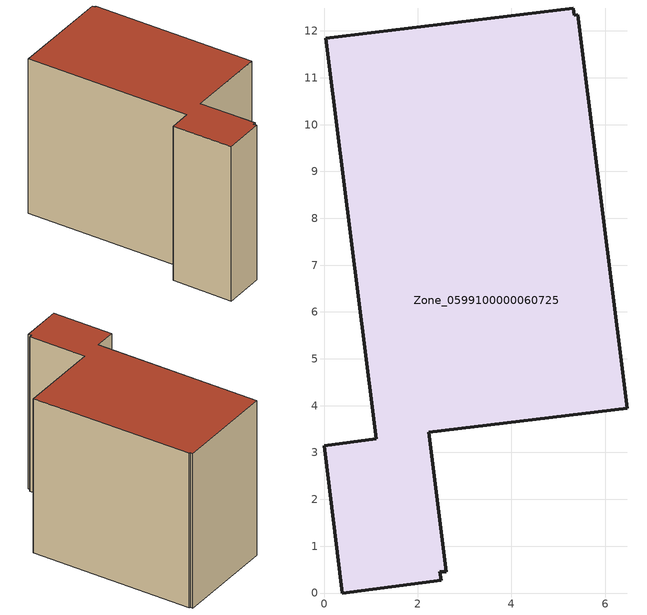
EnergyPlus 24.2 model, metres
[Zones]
Zone_0599100000060725
 floor ground (C_G): 5.42,12.35 6.48,3.94 2.24,3.43 2.61,0.46 2.48,0.45 2.5,0.27 0.39,0 0,3.14 1.12,3.29 0.04,11.85 5.32,12.49 5.34,12.34 z0
 wall outside (C_F): 1.12,3.29 0,3.14 0.39,0 2.5,0.27 2.48,0.45 2.61,0.46 2.24,3.43 6.48,3.94 5.42,12.35 5.34,12.34 5.32,12.49 0.04,11.85 1.12,3.29 z0:8.38
 roof outside (C_R): 6.48,3.94 5.42,12.35 5.34,12.34 5.32,12.49 0.04,11.85 1.12,3.29 0,3.14 0.39,0 2.5,0.27 2.48,0.45 2.61,0.46 2.24,3.43 z8.38
[BUILDING]
Pand.0599100000060725: North Axis=0; Terrain=City; Loads Convergence Tolerance Value=0.04; Temperature Convergence Tolerance Value=0.4; Solar Distribution=FullExterior; Maximum Number of Warmup Days=25; Minimum Number of Warmup Days=1
[Site:Location]
Rotterdam.The.Hague.AP_ZH_NLD Design_Conditions: Latitude=51.96; Longitude=4.45; Time Zone=1; Elevation=-4.5
[SITE:GROUNDTEMPERATURE:BUILDINGSURFACE]
18, 18, 18, 18, 18, 18, 18, 18, 18, 18, 18, 18
[MATERIAL] Thermal Absorptance=0.9; Solar Absorptance=0.7; Visible Absorptance=0.7
Name | Roughness | Thickness | Conductivity | Density | Specific Heat
G.TI.1975-1991 | MediumSmooth | 0.15 | 0.288461 | 540 | 1210
F.TI.1975-1991 | Rough | 0.3 | 0.230769 | 1920 | 840
R.TI.1975-1991 | MediumRough | 0.2 | 0.153846 | 1500 | 1000
[CONSTRUCTION]
C_G: G.TI.1975-1991
C_F: F.TI.1975-1991
C_R: R.TI.1975-1991
[ZONE]
Zone_0599100000060725: Type=1; Multiplier=1; Ceiling Height=Autocalculate; Volume=Autocalculate; Floor Area=autocalculate; Part of Total Floor Area=Yes
[ZONEINFILTRATION:DESIGNFLOWRATE]
Infil_Zone_0599100000060725: Zone or ZoneList or Space or SpaceList=Zone_0599100000060725; Schedule=AlwaysOn; Design Flow Rate Calculation Method=Flow/Area; Flow Rate per Floor Area=0.003; Constant Term Coefficient=1; Temperature Term Coefficient=0; Velocity Term Coefficient=0; Velocity Squared Term Coefficient=0
[HVACTEMPLATE:ZONE:IDEALLOADSAIRSYSTEM]
Zone_0599100000060725: Maximum Heating Supply Air Temperature=50; Minimum Cooling Supply Air Temperature=13; Maximum Heating Supply Air Humidity Ratio=0.0156; Minimum Cooling Supply Air Humidity Ratio=0.0077; Heating Limit=NoLimit; Cooling Limit=NoLimit; Dehumidification Control Type=ConstantSensibleHeatRatio; Cooling Sensible Heat Ratio=0.7; Dehumidification Setpoint=60; Humidification Control Type=None; Humidification Setpoint=30; Outdoor Air Method=None; Outdoor Air Flow Rate per Person=0.00944; Outdoor Air Flow Rate per Zone Floor Area=0; Outdoor Air Flow Rate per Zone=0; Demand Controlled Ventilation Type=None; Outdoor Air Economizer Type=NoEconomizer; Heat Recovery Type=None; Sensible Heat Recovery Effectiveness=0.7; Latent Heat Recovery Effectiveness=0.65
[ZONECONTROL:THERMOSTAT]
ThermostatControl_Zone_0599100000060725: Zone or ZoneList=Zone_0599100000060725; Control Type Schedule=DualSetpointControlType; Control 1=Thermostat_Zone_0599100000060725; Temperature Difference Between Cutout And Setpoint=0
[THERMOSTATSETPOINT:DUALSETPOINT]
Thermostat_Zone_0599100000060725: Heating Setpoint Temperature Schedule=HeatingSetpoint_Zone_0599100000060725; Cooling Setpoint Temperature Schedule=CoolingSetpoint_Zone_0599100000060725
[SCHEDULE:COMPACT]
HeatingSetpoint_Zone_0599100000060725: Through: 12/31, For: AllDays, Until: 24:00, 21
CoolingSetpoint_Zone_0599100000060725: Through: 12/31, For: AllDays, Until: 24:00, 24
DualSetpointControlType: Through: 12/31, For: AllDays, Until: 24:00, 4
AlwaysOn: Through: 12/31, For: AllDays, Until: 24:00, 1
